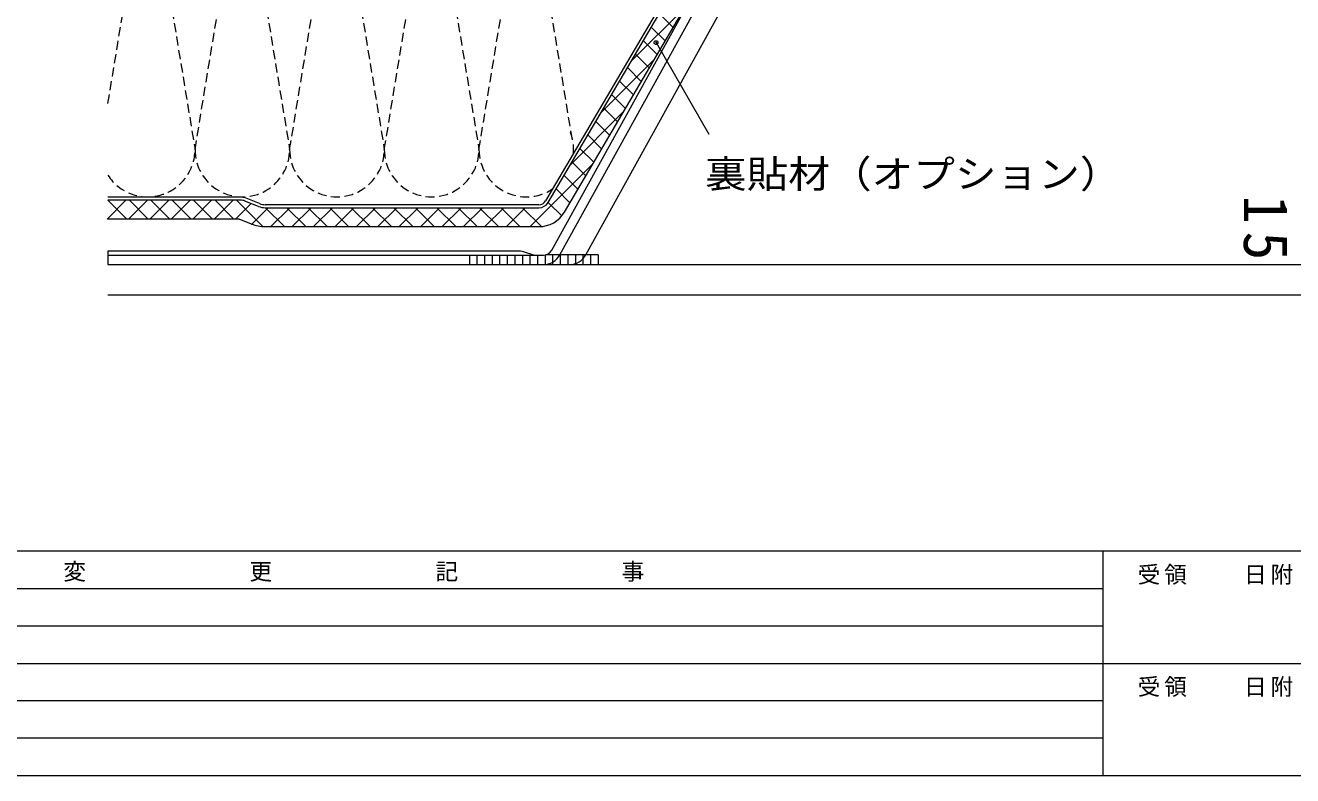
# Model space of a CAD drawing. Units: millimetres, scale not verified. Extents: x -1135 to 2170, y -1086 to 2575.
# Drawn here: x 1060.2 to 1394.9, y -1085.9 to -887.7 of the extents above; entities that cross this region are included whole.
import ezdxf
from ezdxf.enums import TextEntityAlignment as Align

# ---------------------------------------------------------------- set-up
doc = ezdxf.new("R2010")
doc.units = ezdxf.units.MM
doc.header["$LTSCALE"] = 2
doc.header["$PDMODE"] = 32
doc.header["$PDSIZE"] = 1
doc.linetypes.add('DASHED1', pattern=[1.8, 1.2, -0.6])
doc.layers.add('0-1', color=4, linetype='Continuous', lineweight=18)
doc.styles.add('ＭＳ ゴシック', font='')
doc.styles.get('ＭＳ ゴシック').set_extended_font_data('MS Gothic')

msp = doc.modelspace()

# ---------------------------------------------------------------- linework, layer by layer
at = {"layer": '0-1', "color": 3}
for p, q in [((1289.794, -777.244), (1197.596, -934.086)), ((1198.287, -934.489), (1290.485, -777.648)), ((1117.017, -933.076), (1082.017, -933.076)), ((1122.072, -934.79), (1118.503, -933.362)), ((1117.017, -933.876), (1082.017, -933.876)), ((1121.775, -935.533), (1118.205, -934.105)), ((1195.869, -935.076), (1123.557, -935.076)), ((1123.557, -935.876), (1195.869, -935.876)), ((1082.017, -950.876), (2082.016, -950.876)), ((1082.017, -958.876), (2082.016, -958.876))]:
    msp.add_line(p, q, dxfattribs=at)
at = {"layer": '0-1', "color": 7}
for p, q in [((1199.231, -947.085), (1291.505, -780.113)), ((1201.419, -948.295), (1293.779, -781.167)), ((1202.597, -937.023), (1294.074, -781.409)), ((1208.274, -948.295), (1297.318, -787.167)), ((1226.787, -892.258), (1240.77, -916.475)), ((1116.67, -938.876), (1082.017, -938.876)), ((1119.918, -940.175), (1116.67, -938.876)), ((1123.557, -940.876), (1195.869, -940.876)), ((1082.017, -947.376), (1082.017, -950.876)), ((1191.017, -947.376), (1082.017, -947.376)), ((1082.017, -948.376), (1197.042, -948.376)), ((1177.473, -948.294), (1177.473, -950.795)), ((1179.473, -948.295), (1179.473, -950.795)), ((1181.473, -948.294), (1181.473, -950.795)), ((1183.473, -948.294), (1183.473, -950.795)), ((1185.473, -948.295), (1185.473, -950.795)), ((1187.473, -948.294), (1187.473, -950.795)), ((1189.473, -948.295), (1189.473, -950.795)), ((1191.473, -948.294), (1191.473, -950.795)), ((1194.517, -948.376), (1191.783, -947.496)), ((1193.473, -948.295), (1193.473, -950.795)), ((1195.473, -948.294), (1195.473, -950.795)), ((1197.473, -948.295), (1197.473, -950.795)), ((1211.473, -948.295), (1197.675, -948.295)), ((1199.473, -948.294), (1199.473, -950.795)), ((1201.473, -948.294), (1201.473, -950.795)), ((1203.473, -948.295), (1203.473, -950.795)), ((1205.473, -948.294), (1205.473, -950.795)), ((1207.473, -948.294), (1207.473, -950.795)), ((1209.473, -948.294), (1209.473, -950.795)), ((1211.473, -948.295), (1211.473, -950.795)), ((1082.017, -950.876), (1203.898, -950.876))]:
    msp.add_line(p, q, dxfattribs=at)
at = {"layer": '0-1', "linetype": 'DASHED1', "lineweight": 9}
msp.add_line((1082.017, -908.345), (1092.517, -844.503), dxfattribs=at)
at = {"layer": '0-1', "lineweight": 9}
for p, q in [((1220.205, -897.203), (1234.277, -883.131)), ((1227.617, -884.594), (1231.269, -888.247)), ((1225.522, -888.157), (1229.175, -891.81)), ((1223.428, -891.719), (1227.081, -895.372)), ((1212.138, -910.926), (1226.21, -896.854)), ((1221.334, -895.282), (1224.986, -898.935)), ((1219.24, -898.845), (1222.892, -902.498)), ((1217.145, -902.407), (1220.798, -906.06)), ((1215.051, -905.97), (1218.704, -909.623)), ((1212.957, -909.533), (1216.61, -913.185)), ((1204.071, -924.65), (1218.143, -910.577)), ((1210.863, -913.095), (1214.515, -916.748)), ((1208.768, -916.658), (1212.421, -920.31)), ((1206.674, -920.22), (1210.327, -923.873)), ((1204.58, -923.783), (1208.232, -927.436)), ((1193.5, -940.876), (1210.076, -924.301)), ((1202.485, -927.346), (1206.138, -930.999)), ((1200.391, -930.908), (1204.044, -934.561)), ((1081.78, -938.876), (1086.779, -933.876)), ((1082.016, -933.876), (1087.016, -938.876)), ((1087.436, -938.876), (1092.436, -933.876)), ((1087.673, -933.876), (1092.673, -938.876)), ((1093.093, -938.876), (1098.093, -933.876)), ((1093.33, -933.876), (1098.33, -938.876)), ((1098.75, -938.876), (1103.749, -933.876)), ((1098.987, -933.876), (1103.987, -938.876)), ((1104.407, -938.876), (1109.406, -933.876)), ((1104.644, -933.876), (1109.643, -938.876)), ((1110.064, -938.876), (1115.063, -933.876)), ((1110.301, -933.876), (1115.3, -938.876)), ((1115.721, -938.876), (1119.838, -934.758)), ((1115.958, -933.876), (1122.938, -940.857)), ((1120.033, -940.221), (1124.377, -935.876)), ((1123.614, -935.876), (1128.614, -940.876)), ((1125.034, -940.876), (1130.034, -935.876)), ((1129.271, -935.876), (1134.271, -940.876)), ((1130.69, -940.876), (1135.691, -935.876)), ((1134.928, -935.876), (1139.928, -940.876)), ((1136.348, -940.876), (1141.348, -935.876)), ((1140.585, -935.876), (1145.585, -940.876)), ((1142.005, -940.876), (1147.004, -935.876)), ((1146.242, -935.876), (1151.242, -940.876)), ((1147.661, -940.876), (1152.662, -935.876)), ((1151.899, -935.876), (1156.898, -940.876)), ((1153.318, -940.876), (1158.318, -935.876)), ((1157.555, -935.876), (1162.555, -940.876)), ((1158.975, -940.876), (1163.975, -935.876)), ((1163.212, -935.876), (1168.212, -940.876)), ((1164.632, -940.876), (1169.632, -935.876)), ((1168.869, -935.876), (1173.869, -940.876)), ((1170.289, -940.876), (1175.289, -935.876)), ((1174.526, -935.876), (1179.526, -940.876)), ((1175.945, -940.876), (1180.945, -935.876)), ((1180.183, -935.876), (1185.183, -940.876)), ((1181.602, -940.876), (1186.602, -935.876)), ((1185.84, -935.876), (1190.839, -940.876)), ((1187.259, -940.876), (1192.259, -935.876)), ((1191.497, -935.876), (1196.496, -940.876)), ((1198.297, -934.471), (1201.95, -938.124))]:
    msp.add_line(p, q, dxfattribs=at)
at = {"layer": '0-1', "color": 2}
for p, q in [((2169.534, -1026.625), (592.646, -1026.625)), ((1344.783, -1026.625), (1344.783, -1085.885)), ((1344.783, -1036.502), (907.648, -1036.502)), ((1344.783, -1046.379), (907.648, -1046.379)), ((907.648, -1056.255), (2169.534, -1056.255)), ((1344.783, -1066.132), (907.648, -1066.132)), ((1344.783, -1076.009), (907.648, -1076.009)), ((592.646, -1085.885), (2169.534, -1085.885))]:
    msp.add_line(p, q, dxfattribs=at)
at = {"layer": '0-1', "linetype": 'DASHED1', "lineweight": 9}
for points in [[(1092.517, -844.503), (1105.017, -920.503), (1117.517, -844.503), (1130.017, -920.503), (1142.517, -844.503), (1155.017, -920.503)], [(1155.017, -920.503), (1167.517, -844.503), (1180.017, -920.503)], [(1180.017, -920.503), (1192.517, -844.503), (1204.72, -918.692)]]:
    msp.add_lwpolyline(points, dxfattribs=at)
for centre, start, end in [((1192.517, -920.503), 355.27174, 21.44275), ((1092.517, -920.503), 212.85745, 359.99998), ((1117.517, -920.503), 179.99997, 359.99998), ((1142.517, -920.503), 179.99997, 359.99998), ((1167.517, -920.503), 179.99997, 359.99998), ((1192.517, -920.503), 179.99997, 303.83014)]:
    msp.add_arc(centre, 12.5, start, end, dxfattribs=at)
at = {"layer": '0-1', "color": 3}
for centre, radius, start, end in [((1117.017, -937.076), 4, 68.19859, 90), ((1117.017, -937.076), 3.2, 68.19859, 90), ((1123.557, -931.076), 4.8, 248.19858, 269.99998), ((1123.557, -931.076), 4, 248.19858, 269.99998), ((1195.869, -933.076), 2, 270, 329.69595), ((1195.869, -933.076), 2.8, 270, 329.69595)]:
    msp.add_arc(centre, radius, start, end, dxfattribs=at)
at = {"layer": '0-1', "color": 7}
for centre, radius, start, end in [((1195.869, -933.076), 7.8, 270, 329.69595), ((1123.557, -931.076), 9.8, 248.19858, 269.99998), ((1197.042, -945.876), 2.5, 270, 331.07356), ((1191.017, -949.876), 2.5, 72.16264, 89.99998), ((1197.042, -945.876), 5, 270, 331.07356), ((1203.898, -945.876), 5, 270, 331.07356)]:
    msp.add_arc(centre, radius, start, end, dxfattribs=at)
at = {"layer": '0-1', "color": 3}
msp.add_point((1226.787, -892.258), dxfattribs=at)

# ---------------------------------------------------------------- texts
at = {"layer": '0-1', "color": 2, "style": 'ＭＳ ゴシック', "width": 1.1}
msp.add_text('裏貼材（オプション）', height=7.331, dxfattribs=at).set_placement((1239.717, -932.823), align=Align.BOTTOM_LEFT)
at = {"layer": '0-1', "color": 2, "insert": (1381.858, -932.544), "char_height": 11.73, "attachment_point": 7, "rotation": 270, "style": 'ＭＳ ゴシック'}
msp.add_mtext('\\T1.27;\\W0.95;15', dxfattribs=at)
at = {"layer": '0-1', "color": 7, "char_height": 4.399, "attachment_point": 7, "style": 'ＭＳ ゴシック'}
for s, insert in [('\\T1.17;変\u3000\u3000\u3000\u3000\u3000\u3000更\u3000\u3000\u3000\u3000\u3000\u3000記\u3000\u3000\u3000\u3000\u3000\u3000事', (1070.245, -1034.666)), ('\\T1.17;受領\u3000\u3000日附', (1353.979, -1035.465)), ('\\T1.17;受領\u3000\u3000日附', (1353.979, -1065.095))]:
    msp.add_mtext(s, dxfattribs=dict(at, insert=insert))

doc.saveas('drawing.dxf')
